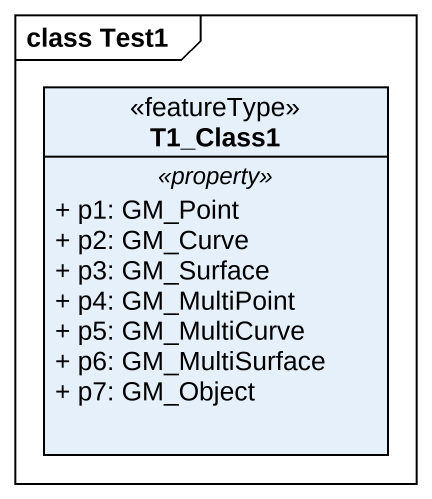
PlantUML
@startuml
mainframe class Test1
hide circle
hide empty members
skinparam classAttributeIconSize 0
class T1_Class1 <<featureType>> {
  .. <<property>> ..
  + p1: GM_Point
  + p2: GM_Curve
  + p3: GM_Surface
  + p4: GM_MultiPoint
  + p5: GM_MultiCurve
  + p6: GM_MultiSurface
  + p7: GM_Object
}
@enduml
